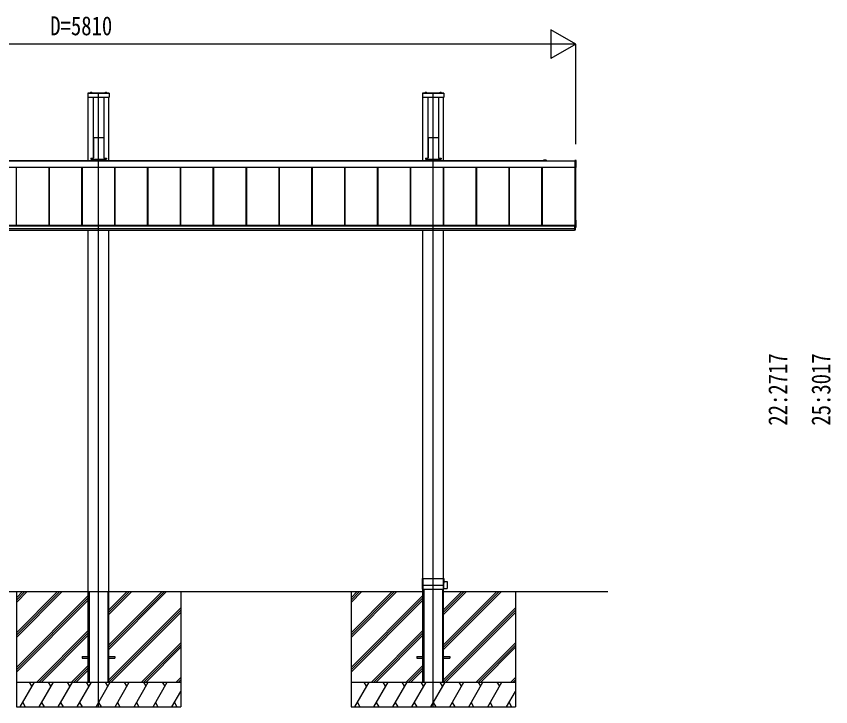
# Model space of a CAD drawing. Units: millimetres, scale not verified. Extents: x -14718 to 14718, y -10395 to 10395.
# Drawn here: x -9733 to -4776, y -6045 to -1845 of the extents above; entities that cross this region are included whole.
import ezdxf
from ezdxf.enums import TextEntityAlignment as Align

# ---------------------------------------------------------------- set-up
doc = ezdxf.new("R2010")
doc.units = ezdxf.units.MM
doc.header["$LTSCALE"] = 40
for name, color, linetype in [('0-3_YKK_12', 2, 'Continuous'), ('0-4_YKK_13', 4, 'Continuous'), ('0-5_YKK_A1', 4, 'Continuous'), ('0-6_YKK_D', 6, 'Continuous')]:
    doc.layers.add(name, color=color, linetype=linetype)
doc.styles.add('ＭＳ ゴシック', font='')
doc.styles.get('ＭＳ ゴシック').set_extended_font_data('MS Gothic')

msp = doc.modelspace()

# ---------------------------------------------------------------- linework, layer by layer
at = {"layer": '0-3_YKK_12'}
for p, q in [((-9232.47, -6044.77), (-9232.47, -2314.77)), ((-7195.47, -6044.77), (-7195.47, -2314.77))]:
    msp.add_line(p, q, dxfattribs=at)
at = {"layer": '0-4_YKK_13'}
for p, q in [((-9296.97, -2311.77), (-9296.97, -2335.77)), ((-9167.97, -2311.77), (-9296.97, -2311.77)), ((-9167.97, -2314.27), (-9296.97, -2314.27)), ((-9167.97, -2314.77), (-9296.97, -2314.77)), ((-9283.37, -2311.22), (-9283.37, -2311.02)), ((-9282.83, -2311.77), (-9272.12, -2311.77)), ((-9282.73, -2311.77), (-9282.37, -2311.77)), ((-9279.85, -2308.44), (-9278.62, -2310.9)), ((-9277.47, -2311.51), (-9278.62, -2310.9)), ((-9277.47, -2311.51), (-9276.33, -2310.9)), ((-9275.1, -2308.44), (-9276.33, -2310.9)), ((-9271.57, -2311.22), (-9271.57, -2311.02)), ((-9193.37, -2311.22), (-9193.37, -2311.02)), ((-9192.83, -2311.77), (-9182.12, -2311.77)), ((-9189.85, -2308.44), (-9188.62, -2310.9)), ((-9187.47, -2311.51), (-9188.62, -2310.9)), ((-9187.47, -2311.51), (-9186.33, -2310.9)), ((-9185.1, -2308.44), (-9186.33, -2310.9)), ((-9181.57, -2311.22), (-9181.57, -2311.02)), ((-9167.97, -2311.77), (-9167.97, -2335.77)), ((-7259.97, -2311.77), (-7259.97, -2335.77)), ((-7130.97, -2311.77), (-7259.97, -2311.77)), ((-7130.97, -2314.27), (-7259.97, -2314.27)), ((-7130.97, -2314.77), (-7259.97, -2314.77)), ((-7246.37, -2311.22), (-7246.37, -2311.02)), ((-7245.83, -2311.77), (-7235.12, -2311.77)), ((-7245.73, -2311.77), (-7245.37, -2311.77)), ((-7242.85, -2308.44), (-7241.62, -2310.9)), ((-7240.47, -2311.51), (-7241.62, -2310.9)), ((-7240.47, -2311.51), (-7239.33, -2310.9)), ((-7238.1, -2308.44), (-7239.33, -2310.9)), ((-7234.57, -2311.22), (-7234.57, -2311.02)), ((-7156.37, -2311.22), (-7156.37, -2311.02)), ((-7155.83, -2311.77), (-7145.12, -2311.77)), ((-7152.85, -2308.44), (-7151.62, -2310.9)), ((-7150.47, -2311.51), (-7151.62, -2310.9)), ((-7150.47, -2311.51), (-7149.33, -2310.9)), ((-7148.1, -2308.44), (-7149.33, -2310.9)), ((-7144.57, -2311.22), (-7144.57, -2311.02)), ((-7130.97, -2311.77), (-7130.97, -2335.77)), ((-9169.97, -2337.77), (-9294.97, -2337.77)), ((-7132.97, -2337.77), (-7257.97, -2337.77)), ((-9263.72, -2588.93), (-9263.72, -2703.98)), ((-9263.36, -2583.08), (-9263.71, -2588.58)), ((-9262.86, -2582.61), (-9260.82, -2582.61)), ((-9260.51, -2582.94), (-9260.82, -2582.61)), ((-9260.51, -2582.94), (-9204.43, -2582.94)), ((-9204.43, -2582.94), (-9204.12, -2582.61)), ((-9204.12, -2582.61), (-9202.08, -2582.61)), ((-9201.59, -2583.08), (-9201.24, -2588.58)), ((-9201.22, -2588.93), (-9201.22, -2703.98)), ((-7226.72, -2588.93), (-7226.72, -2703.98)), ((-7226.36, -2583.08), (-7226.71, -2588.58)), ((-7225.86, -2582.61), (-7223.82, -2582.61)), ((-7223.51, -2582.94), (-7223.82, -2582.61)), ((-7223.51, -2582.94), (-7167.43, -2582.94)), ((-7167.43, -2582.94), (-7167.12, -2582.61)), ((-7167.12, -2582.61), (-7165.08, -2582.61)), ((-7164.59, -2583.08), (-7164.24, -2588.58)), ((-7164.22, -2588.93), (-7164.22, -2703.98)), ((-9280.34, -2707.23), (-9280.34, -2714.73)), ((-9280.34, -2714.06), (-9184.6, -2714.06)), ((-9280.34, -2714.73), (-9184.6, -2714.73)), ((-9279.85, -2706.74), (-9264.83, -2706.74)), ((-9263.72, -2703.98), (-9263.84, -2705.8)), ((-9201.22, -2703.98), (-9201.11, -2705.8)), ((-9200.12, -2706.74), (-9185.1, -2706.74)), ((-9184.6, -2707.23), (-9184.6, -2714.73)), ((-7243.34, -2707.23), (-7243.34, -2714.73)), ((-7243.34, -2714.06), (-7147.6, -2714.06)), ((-7243.34, -2714.73), (-7147.6, -2714.73)), ((-7242.85, -2706.74), (-7227.83, -2706.74)), ((-7226.72, -2703.98), (-7226.84, -2705.8)), ((-7164.22, -2703.98), (-7164.11, -2705.8)), ((-7163.12, -2706.74), (-7148.1, -2706.74)), ((-7147.6, -2707.23), (-7147.6, -2714.73)), ((-6325.97, -2763.72), (-6325.97, -2722.7)), ((-6333.97, -2764.49), (-6333.97, -2764.99)), ((-6333.97, -2764.99), (-6326.44, -2764.53)), ((-6335.97, -3114.99), (-6335.97, -3146.26)), ((-6332.47, -3114.99), (-6335.97, -3114.99)), ((-6335.47, -3114.99), (-6335.47, -3146.26)), ((-6332.47, -3114.99), (-6332.47, -3146.26)), ((-6326.44, -3085.56), (-6327.47, -3085.5)), ((-6325.97, -3127.08), (-6325.97, -3086.06)), ((-6335.97, -3137.43), (-6332.47, -3137.43)), ((-6332.47, -3146.26), (-6335.97, -3146.26)), ((-6332.47, -3128.26), (-6326.44, -3127.89)), ((-7260.47, -5304.77), (-7260.13, -5265.07)), ((-7259.83, -5264.77), (-7131.12, -5264.77)), ((-7258.97, -5265.07), (-7258.97, -5329.47)), ((-7257.97, -5329.47), (-7257.97, -5265.07)), ((-7132.97, -5265.07), (-7132.97, -5329.47)), ((-7131.97, -5329.47), (-7131.97, -5265.07)), ((-7130.57, -5293.95), (-7131.97, -5293.95)), ((-7130.82, -5265.07), (-7130.57, -5293.95)), ((-7130.66, -5283.42), (-7110.77, -5283.76)), ((-7110.47, -5284.06), (-7110.47, -5325.47)), ((-7260.26, -5329.47), (-7260.47, -5304.77)), ((-7260.47, -5304.77), (-7131.97, -5304.77)), ((-7259.96, -5329.77), (-7130.99, -5329.77)), ((-7130.57, -5315.59), (-7131.97, -5315.59)), ((-7130.69, -5329.47), (-7130.57, -5315.59)), ((-7130.66, -5326.12), (-7110.77, -5325.77))]:
    msp.add_line(p, q, dxfattribs=at)
msp.add_lwpolyline([(-6326.44, -2722.2), (-6333.97, -2721.74), (-6333.97, -2722.24), (-6333.97, -2764.49)], dxfattribs=at)
for centre, radius, start, end in [((-9282.83, -2311.22), 0.545, 180, 270), ((-9282.82, -2311.02), 0.55, 138.43917, 180), ((-9277.47, -2315.77), 7.7, 41.56083, 138.43917), ((-9272.12, -2311.22), 0.545, 270, 0), ((-9272.12, -2311.02), 0.55, 0, 41.56083), ((-9192.83, -2311.22), 0.545, 180, 270), ((-9192.82, -2311.02), 0.55, 138.43917, 180), ((-9187.47, -2315.77), 7.7, 41.56083, 138.43917), ((-9182.12, -2311.22), 0.545, 270, 0), ((-9182.12, -2311.02), 0.55, 0, 41.56083), ((-7245.83, -2311.22), 0.545, 180, 270), ((-7245.82, -2311.02), 0.55, 138.43917, 180), ((-7240.47, -2315.77), 7.7, 41.56083, 138.43917), ((-7235.12, -2311.22), 0.545, 270, 0), ((-7235.12, -2311.02), 0.55, 0, 41.56083), ((-7155.83, -2311.22), 0.545, 180, 270), ((-7155.82, -2311.02), 0.55, 138.43917, 180), ((-7150.47, -2315.77), 7.7, 41.56083, 138.43917), ((-7145.12, -2311.22), 0.545, 270, 0), ((-7145.12, -2311.02), 0.55, 0, 41.56083), ((-9294.97, -2335.77), 2, 180, 270), ((-9169.97, -2335.77), 2, 270, 0), ((-7257.97, -2335.77), 2, 180, 270), ((-7132.97, -2335.77), 2, 270, 0), ((-6326.47, -2722.7), 0.497, 0.05228, 86.83056), ((-6326.85, -2763.76), 0.873, 297.46207, 2.25858), ((-6326.47, -3086.06), 0.497, 0.05228, 86.83056), ((-6326.85, -3127.12), 0.873, 297.46207, 2.25858), ((-7259.83, -5265.07), 0.3, 90, 179.5), ((-7259.27, -5265.07), 0.3, 0, 90), ((-7257.67, -5265.07), 0.3, 90, 180), ((-7133.27, -5265.07), 0.3, 0, 90), ((-7131.67, -5265.07), 0.3, 90, 180), ((-7131.12, -5265.07), 0.3, 0.5, 90), ((-7110.77, -5284.06), 0.3, 0, 89), ((-7259.96, -5329.47), 0.3, 180.5, 270), ((-7259.27, -5329.47), 0.3, 270, 0), ((-7257.67, -5329.47), 0.3, 180, 270), ((-7133.27, -5329.47), 0.3, 270, 0), ((-7131.67, -5329.47), 0.3, 180, 270), ((-7130.99, -5329.47), 0.3, 270, 359.5), ((-7110.77, -5325.47), 0.3, 271, 0)]:
    msp.add_arc(centre, radius, start, end, dxfattribs=at)
for centre, major_axis, ratio, start_param, end_param in [((-9263.68, -2588.58), (0.031, 0.5), 0.061627, 1.5746234, 2.3600215), ((-9262.86, -2583.12), (0.346, -0.364), 0.996462, 2.3838095, 3.8892836), ((-9202.09, -2583.12), (-0.346, -0.364), 0.996462, 2.3939017, 3.8993758), ((-9201.27, -2588.58), (-0.031, 0.5), 0.061627, 3.9231638, 4.7085619), ((-7226.68, -2588.58), (0.031, 0.5), 0.061627, 1.5746234, 2.3600215), ((-7225.86, -2583.12), (0.346, -0.364), 0.996462, 2.3838095, 3.8892836), ((-7165.09, -2583.12), (-0.346, -0.364), 0.996462, 2.3939017, 3.8993758), ((-7164.27, -2588.58), (-0.031, 0.5), 0.061627, 3.9231638, 4.7085619), ((-9279.84, -2707.24), (0.355, -0.355), 0.99628, 2.358058, 3.9251274), ((-9264.84, -2705.73), (0.691, -0.728), 0.996462, 5.5254021, 7.0308762), ((-9200.11, -2705.73), (-0.691, -0.728), 0.996462, 5.5354944, 7.0409685), ((-9185.1, -2707.24), (-0.355, -0.355), 0.99628, 2.358058, 3.9251274), ((-7242.84, -2707.24), (0.355, -0.355), 0.99628, 2.358058, 3.9251274), ((-7227.84, -2705.73), (0.691, -0.728), 0.996462, 5.5254021, 7.0308762), ((-7163.11, -2705.73), (-0.691, -0.728), 0.996462, 5.5354944, 7.0409685), ((-7148.1, -2707.24), (-0.355, -0.355), 0.99628, 2.358058, 3.9251274)]:
    msp.add_ellipse(centre, major_axis=major_axis, ratio=ratio, start_param=start_param, end_param=end_param, dxfattribs=at)
at = {"layer": '0-5_YKK_A1'}
for p, q in [((-9294.97, -2722.29), (-9294.97, -2337.77)), ((-9264.47, -2337.77), (-9264.47, -2706.67)), ((-9200.47, -2337.77), (-9200.47, -2706.67)), ((-9169.97, -2722.29), (-9169.97, -2337.77)), ((-7257.97, -2722.29), (-7257.97, -2337.77)), ((-7227.47, -2337.77), (-7227.47, -2706.67)), ((-7163.47, -2337.77), (-7163.47, -2706.67)), ((-7132.97, -2722.29), (-7132.97, -2337.77)), ((-12130.97, -2723.28), (-6333.97, -2723.28)), ((-11941.72, -2722.29), (-6523.22, -2722.29)), ((-9277.47, -2714.73), (-9277.47, -2722.29)), ((-9264.47, -2681.57), (-9263.72, -2681.57)), ((-9201.22, -2681.57), (-9200.47, -2681.57)), ((-9187.47, -2714.73), (-9187.47, -2722.29)), ((-7240.47, -2714.73), (-7240.47, -2722.29)), ((-7227.47, -2681.57), (-7226.72, -2681.57)), ((-7164.22, -2681.57), (-7163.47, -2681.57)), ((-7150.47, -2714.73), (-7150.47, -2722.29)), ((-6517.93, -2719.79), (-6523.22, -2719.79)), ((-6523.22, -2722.29), (-6509.77, -2722.29)), ((-6509.47, -2719.79), (-6517.02, -2719.79)), ((-6509.47, -2722.59), (-6509.47, -2723.28)), ((-6506.97, -2723.28), (-6506.97, -2722.29)), ((-12130.97, -2763.19), (-6333.97, -2763.19)), ((-12130.97, -2763.46), (-6333.97, -2763.46)), ((-9731.37, -3115.38), (-9731.37, -2763.46)), ((-9730.97, -3115.38), (-9730.97, -2763.46)), ((-9533.97, -3115.38), (-9533.97, -2763.46)), ((-9531.37, -3115.38), (-9531.37, -2763.46)), ((-9530.97, -3115.38), (-9530.97, -2763.46)), ((-9333.97, -3115.38), (-9333.97, -2763.46)), ((-9331.37, -3115.38), (-9331.37, -2763.46)), ((-9330.97, -3115.38), (-9330.97, -2763.46)), ((-9133.97, -3115.38), (-9133.97, -2763.46)), ((-9131.37, -3115.38), (-9131.37, -2763.46)), ((-9130.97, -3115.38), (-9130.97, -2763.46)), ((-8933.97, -3115.38), (-8933.97, -2763.46)), ((-8931.37, -3115.38), (-8931.37, -2763.46)), ((-8930.97, -3115.38), (-8930.97, -2763.46)), ((-8733.97, -3115.38), (-8733.97, -2763.46)), ((-8733.97, -3115.38), (-8733.97, -2763.46)), ((-8731.37, -3115.38), (-8731.37, -2763.46)), ((-8731.37, -3115.38), (-8731.37, -2763.46)), ((-8730.97, -3115.38), (-8730.97, -2763.46)), ((-8533.97, -3115.38), (-8533.97, -2763.46)), ((-8533.97, -3115.38), (-8533.97, -2763.46)), ((-8531.37, -3115.38), (-8531.37, -2763.46)), ((-8531.37, -3115.38), (-8531.37, -2763.46)), ((-8530.97, -3115.38), (-8530.97, -2763.46)), ((-8333.97, -3115.38), (-8333.97, -2763.46)), ((-8331.37, -3115.38), (-8331.37, -2763.46)), ((-8330.97, -3115.38), (-8330.97, -2763.46)), ((-8133.97, -3115.38), (-8133.97, -2763.46)), ((-8131.37, -3115.38), (-8131.37, -2763.46)), ((-8130.97, -3115.38), (-8130.97, -2763.46)), ((-7933.97, -3115.38), (-7933.97, -2763.46)), ((-7931.37, -3115.38), (-7931.37, -2763.46)), ((-7930.97, -3115.38), (-7930.97, -2763.46)), ((-7733.97, -3115.38), (-7733.97, -2763.46)), ((-7731.37, -3115.38), (-7731.37, -2763.46)), ((-7730.97, -3115.38), (-7730.97, -2763.46)), ((-7533.97, -3115.38), (-7533.97, -2763.46)), ((-7531.37, -3115.38), (-7531.37, -2763.46)), ((-7530.97, -3115.38), (-7530.97, -2763.46)), ((-7333.97, -3115.38), (-7333.97, -2763.46)), ((-7331.37, -3115.38), (-7331.37, -2763.46)), ((-7330.97, -3115.38), (-7330.97, -2763.46)), ((-7133.97, -3115.38), (-7133.97, -2763.46)), ((-7131.37, -3115.38), (-7131.37, -2763.46)), ((-7130.97, -3115.38), (-7130.97, -2763.46)), ((-6933.97, -3115.38), (-6933.97, -2763.46)), ((-6931.37, -3115.38), (-6931.37, -2763.46)), ((-6930.97, -3115.38), (-6930.97, -2763.46)), ((-6733.97, -3115.38), (-6733.97, -2763.46)), ((-6731.37, -3115.38), (-6731.37, -2763.46)), ((-6730.97, -3115.38), (-6730.97, -2763.46)), ((-6533.97, -3115.38), (-6533.97, -2763.46)), ((-6531.37, -3115.38), (-6531.37, -2763.46)), ((-6530.97, -3115.38), (-6530.97, -2763.46)), ((-6332.47, -3114.99), (-6332.47, -2764.9)), ((-6327.47, -3126.7), (-6327.47, -2764.59)), ((-12128.97, -3115.38), (-6335.97, -3115.38)), ((-12128.97, -3119.12), (-6335.97, -3119.12)), ((-12128.97, -3119.12), (-6335.97, -3119.12)), ((-12128.97, -3136.04), (-6335.97, -3136.04)), ((-12128.97, -3144.77), (-6335.97, -3144.77)), ((-9294.97, -5894.77), (-9294.97, -3144.77)), ((-9169.97, -5894.77), (-9169.97, -3144.77)), ((-7257.97, -5894.77), (-7257.97, -3144.77)), ((-7132.97, -5894.77), (-7132.97, -3144.77)), ((-6327.47, -3126.7), (-6332.47, -3126.7)), ((-11206.97, -5344.77), (-9294.97, -5344.77)), ((-9732.47, -5344.77), (-9732.47, -6044.77)), ((-9468.5, -5344.77), (-9732.47, -5608.74)), ((-9680.63, -5344.77), (-9732.47, -5396.61)), ((-9482.64, -5344.77), (-9732.47, -5594.6)), ((-9454.36, -5344.77), (-9732.47, -5622.88)), ((-9694.78, -5344.77), (-9732.47, -5382.47)), ((-9666.49, -5344.77), (-9732.47, -5410.75)), ((-9294.97, -5344.77), (-9169.97, -5344.77)), ((-9293.27, -5344.77), (-9293.27, -5894.77)), ((-9289.77, -5344.77), (-9289.77, -5894.77)), ((-9175.17, -5344.77), (-9175.17, -5894.77)), ((-9171.67, -5344.77), (-9171.67, -5894.77)), ((-9169.97, -5344.77), (-7257.97, -5344.77)), ((-8832.11, -5344.77), (-9169.97, -5682.64)), ((-9044.24, -5344.77), (-9169.97, -5470.5)), ((-8846.25, -5344.77), (-9169.97, -5668.49)), ((-8817.96, -5344.77), (-9169.97, -5696.78)), ((-9058.38, -5344.77), (-9169.97, -5456.36)), ((-9030.1, -5344.77), (-9169.97, -5484.65)), ((-8732.47, -5344.77), (-8732.47, -6044.77)), ((-7695.47, -5344.77), (-7695.47, -6044.77)), ((-7431.5, -5344.77), (-7695.47, -5608.74)), ((-7643.63, -5344.77), (-7695.47, -5396.61)), ((-7445.64, -5344.77), (-7695.47, -5594.6)), ((-7417.36, -5344.77), (-7695.47, -5622.88)), ((-7657.78, -5344.77), (-7695.47, -5382.47)), ((-7629.49, -5344.77), (-7695.47, -5410.75)), ((-7256.27, -5331.77), (-7252.77, -5331.77)), ((-7256.27, -5331.77), (-7256.27, -5894.77)), ((-7252.77, -5331.77), (-7252.77, -5894.77)), ((-7138.17, -5331.77), (-7134.67, -5331.77)), ((-7138.17, -5331.77), (-7138.17, -5894.77)), ((-7134.67, -5331.77), (-7134.67, -5894.77)), ((-7132.97, -5344.77), (-6132.47, -5344.77)), ((-6795.11, -5344.77), (-7132.97, -5682.64)), ((-7007.24, -5344.77), (-7132.97, -5470.5)), ((-6809.25, -5344.77), (-7132.97, -5668.49)), ((-6780.96, -5344.77), (-7132.97, -5696.78)), ((-7021.38, -5344.77), (-7132.97, -5456.36)), ((-6993.1, -5344.77), (-7132.97, -5484.65)), ((-6695.47, -5344.77), (-6695.47, -6044.77)), ((-9294.97, -5369.23), (-9732.47, -5806.73)), ((-9294.97, -5383.37), (-9732.47, -5820.87)), ((-9294.97, -5397.51), (-9732.47, -5835.01)), ((-7257.97, -5369.23), (-7695.47, -5806.73)), ((-7257.97, -5383.37), (-7695.47, -5820.87)), ((-7257.97, -5397.51), (-7695.47, -5835.01)), ((-8732.47, -5443.13), (-9169.97, -5880.63)), ((-6695.47, -5443.13), (-7132.97, -5880.63)), ((-8732.47, -5457.27), (-9169.97, -5894.77)), ((-8732.47, -5471.41), (-9155.83, -5894.77)), ((-6695.47, -5457.27), (-7132.97, -5894.77)), ((-6695.47, -5471.41), (-7118.83, -5894.77)), ((-9294.97, -5581.36), (-9608.38, -5894.77)), ((-9294.97, -5595.5), (-9594.24, -5894.77)), ((-7257.97, -5581.36), (-7571.38, -5894.77)), ((-7257.97, -5595.5), (-7557.24, -5894.77)), ((-9294.97, -5609.65), (-9580.1, -5894.77)), ((-7257.97, -5609.65), (-7543.1, -5894.77)), ((-8732.47, -5655.26), (-8971.98, -5894.77)), ((-8732.47, -5669.4), (-8957.84, -5894.77)), ((-8732.47, -5683.54), (-8943.7, -5894.77)), ((-6695.47, -5655.26), (-6934.98, -5894.77)), ((-6695.47, -5669.4), (-6920.84, -5894.77)), ((-6695.47, -5683.54), (-6906.7, -5894.77)), ((-9332.47, -5740.27), (-9332.47, -5749.27)), ((-9332.47, -5740.27), (-9294.97, -5740.27)), ((-9332.47, -5749.27), (-9294.97, -5749.27)), ((-9169.97, -5740.27), (-9132.47, -5740.27)), ((-9169.97, -5749.27), (-9132.47, -5749.27)), ((-9132.47, -5740.27), (-9132.47, -5749.27)), ((-7295.47, -5740.27), (-7295.47, -5749.27)), ((-7295.47, -5740.27), (-7257.97, -5740.27)), ((-7295.47, -5749.27), (-7257.97, -5749.27)), ((-7132.97, -5740.27), (-7095.47, -5740.27)), ((-7132.97, -5749.27), (-7095.47, -5749.27)), ((-7095.47, -5740.27), (-7095.47, -5749.27)), ((-9294.97, -5793.49), (-9396.25, -5894.77)), ((-7257.97, -5793.49), (-7359.25, -5894.77)), ((-9294.97, -5807.64), (-9382.11, -5894.77)), ((-9294.97, -5821.78), (-9367.96, -5894.77)), ((-7257.97, -5807.64), (-7345.11, -5894.77)), ((-7257.97, -5821.78), (-7330.96, -5894.77)), ((-9732.47, -5894.77), (-8732.47, -5894.77)), ((-9709.35, -6044.77), (-9622.75, -5894.77)), ((-9637.75, -5920.75), (-9652.75, -5894.77)), ((-9593.88, -6044.77), (-9507.28, -5894.77)), ((-9522.28, -5920.75), (-9537.28, -5894.77)), ((-9478.41, -6044.77), (-9391.81, -5894.77)), ((-9406.81, -5920.75), (-9421.81, -5894.77)), ((-9362.94, -6044.77), (-9276.34, -5894.77)), ((-9291.34, -5920.75), (-9306.34, -5894.77)), ((-9294.97, -5894.77), (-9169.97, -5894.77)), ((-9247.47, -6044.77), (-9160.87, -5894.77)), ((-9175.87, -5920.75), (-9190.87, -5894.77)), ((-9132, -6044.77), (-9045.4, -5894.77)), ((-9060.4, -5920.75), (-9075.4, -5894.77)), ((-9016.53, -6044.77), (-8929.93, -5894.77)), ((-8959.93, -5894.77), (-8944.93, -5920.75)), ((-8901.06, -6044.77), (-8814.46, -5894.77)), ((-8844.46, -5894.77), (-8829.46, -5920.75)), ((-8732.47, -5867.39), (-8759.85, -5894.77)), ((-8732.47, -5881.53), (-8745.71, -5894.77)), ((-7695.47, -5894.77), (-6695.47, -5894.77)), ((-7672.35, -6044.77), (-7585.75, -5894.77)), ((-7600.75, -5920.75), (-7615.75, -5894.77)), ((-7556.88, -6044.77), (-7470.28, -5894.77)), ((-7485.28, -5920.75), (-7500.28, -5894.77)), ((-7441.41, -6044.77), (-7354.81, -5894.77)), ((-7369.81, -5920.75), (-7384.81, -5894.77)), ((-7325.94, -6044.77), (-7239.34, -5894.77)), ((-7254.34, -5920.75), (-7269.34, -5894.77)), ((-7257.97, -5894.77), (-7132.97, -5894.77)), ((-7210.47, -6044.77), (-7123.87, -5894.77)), ((-7138.87, -5920.75), (-7153.87, -5894.77)), ((-7095, -6044.77), (-7008.4, -5894.77)), ((-7023.4, -5920.75), (-7038.4, -5894.77)), ((-6979.53, -6044.77), (-6892.93, -5894.77)), ((-6922.93, -5894.77), (-6907.93, -5920.75)), ((-6864.06, -6044.77), (-6777.46, -5894.77)), ((-6807.46, -5894.77), (-6792.46, -5920.75)), ((-6695.47, -5867.39), (-6722.85, -5894.77)), ((-6695.47, -5881.53), (-6708.71, -5894.77)), ((-8785.59, -6044.77), (-8732.47, -5952.76)), ((-6748.59, -6044.77), (-6695.47, -5952.76)), ((-9732.47, -6044.77), (-8732.47, -6044.77)), ((-9694.36, -6018.79), (-9679.36, -6044.77)), ((-9578.89, -6018.79), (-9563.89, -6044.77)), ((-9463.41, -6018.79), (-9448.42, -6044.77)), ((-9347.94, -6018.79), (-9332.94, -6044.77)), ((-9232.47, -6018.79), (-9217.47, -6044.77)), ((-9117, -6018.79), (-9102.01, -6044.77)), ((-9001.53, -6018.79), (-8986.54, -6044.77)), ((-8886.06, -6018.79), (-8871.07, -6044.77)), ((-8770.6, -6018.79), (-8755.6, -6044.77)), ((-7695.47, -6044.77), (-6695.47, -6044.77)), ((-7657.36, -6018.79), (-7642.36, -6044.77)), ((-7541.89, -6018.79), (-7526.89, -6044.77)), ((-7426.41, -6018.79), (-7411.42, -6044.77)), ((-7310.94, -6018.79), (-7295.94, -6044.77)), ((-7195.47, -6018.79), (-7180.47, -6044.77)), ((-7080, -6018.79), (-7065.01, -6044.77)), ((-6964.53, -6018.79), (-6949.54, -6044.77)), ((-6849.06, -6018.79), (-6834.07, -6044.77)), ((-6733.6, -6018.79), (-6718.6, -6044.77))]:
    msp.add_line(p, q, dxfattribs=at)
for centre, radius, start, end in [((-6523.22, -2721.04), 1.25, 90, 270), ((-6517.93, -2719.99), 0.2, 23.57818, 90), ((-6517.47, -2719.79), 0.3, 203.57818, 336.42182), ((-6517.02, -2719.99), 0.2, 90, 156.42182), ((-6509.77, -2722.59), 0.3, 0, 90), ((-6509.47, -2722.29), 2.5, 0, 90)]:
    msp.add_arc(centre, radius, start, end, dxfattribs=at)
at = {"layer": '0-6_YKK_D'}
for p, q in [((-6327.47, -2014.77), (-6479.03, -1927.27)), ((-6479.03, -1927.27), (-6479.03, -2102.27)), ((-6502.47, -2014.77), (-11962.47, -2014.77)), ((-6327.47, -2014.77), (-6630.58, -2014.77)), ((-6327.47, -2014.77), (-6479.03, -2102.27)), ((-6327.47, -2622.29), (-6327.47, -2013.77))]:
    msp.add_line(p, q, dxfattribs=at)

# ---------------------------------------------------------------- texts
at = {"layer": '0-6_YKK_D', "style": 'ＭＳ ゴシック', "width": 0.8}
msp.add_text('D=5810', height=115.5, dxfattribs=at).set_placement((-9526.47, -1994.77), align=Align.BOTTOM_LEFT)
for s, p in [('22:2717', (-5006.04, -4335)), ('25:3017', (-4743.54, -4335))]:
    msp.add_text(s, height=115.5, rotation=90, dxfattribs=at).set_placement(p, align=Align.BOTTOM_LEFT)

doc.saveas('drawing.dxf')
